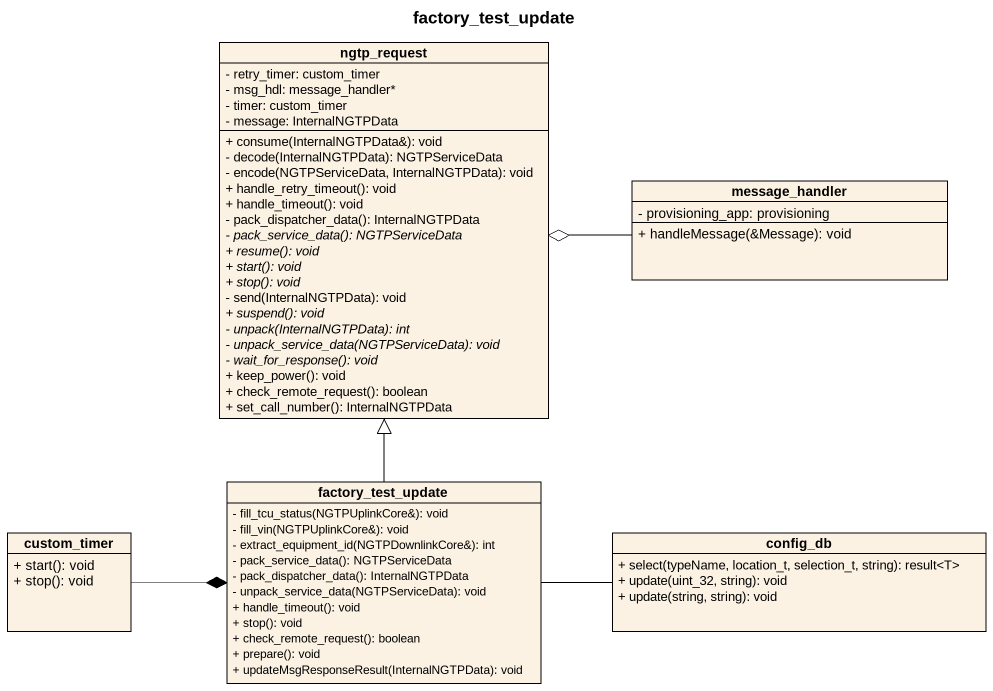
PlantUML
@startuml
title factory_test_update
hide circle
hide empty members
skinparam classAttributeIconSize 0
class ngtp_request {
  - retry_timer: custom_timer
  - msg_hdl: message_handler*
  - timer: custom_timer
  - message: InternalNGTPData
  + consume(InternalNGTPData&): void
  - decode(InternalNGTPData): NGTPServiceData
  - encode(NGTPServiceData, InternalNGTPData): void
  + handle_retry_timeout(): void
  + handle_timeout(): void
  - pack_dispatcher_data(): InternalNGTPData
  {abstract} - pack_service_data(): NGTPServiceData
  {abstract} + resume(): void
  {abstract} + start(): void
  {abstract} + stop(): void
  - send(InternalNGTPData): void
  {abstract} + suspend(): void
  {abstract} - unpack(InternalNGTPData): int
  {abstract} - unpack_service_data(NGTPServiceData): void
  {abstract} - wait_for_response(): void
  + keep_power(): void
  + check_remote_request(): boolean
  + set_call_number(): InternalNGTPData
}
class message_handler {
  - provisioning_app: provisioning
  + handleMessage(&Message): void
}
class factory_test_update {
  - fill_tcu_status(NGTPUplinkCore&): void
  - fill_vin(NGTPUplinkCore&): void
  - extract_equipment_id(NGTPDownlinkCore&): int
  - pack_service_data(): NGTPServiceData
  - pack_dispatcher_data(): InternalNGTPData
  - unpack_service_data(NGTPServiceData): void
  + handle_timeout(): void
  + stop(): void
  + check_remote_request(): boolean
  + prepare(): void
  + updateMsgResponseResult(InternalNGTPData): void
}
class custom_timer {
  + start(): void
  + stop(): void
}
class config_db {
  + select(typeName, location_t, selection_t, string): result<T>
  + update(uint_32, string): void
  + update(string, string): void
}
message_handler -left-o ngtp_request
factory_test_update -up-|> ngtp_request
custom_timer -right-* factory_test_update
config_db -left- factory_test_update
@enduml
